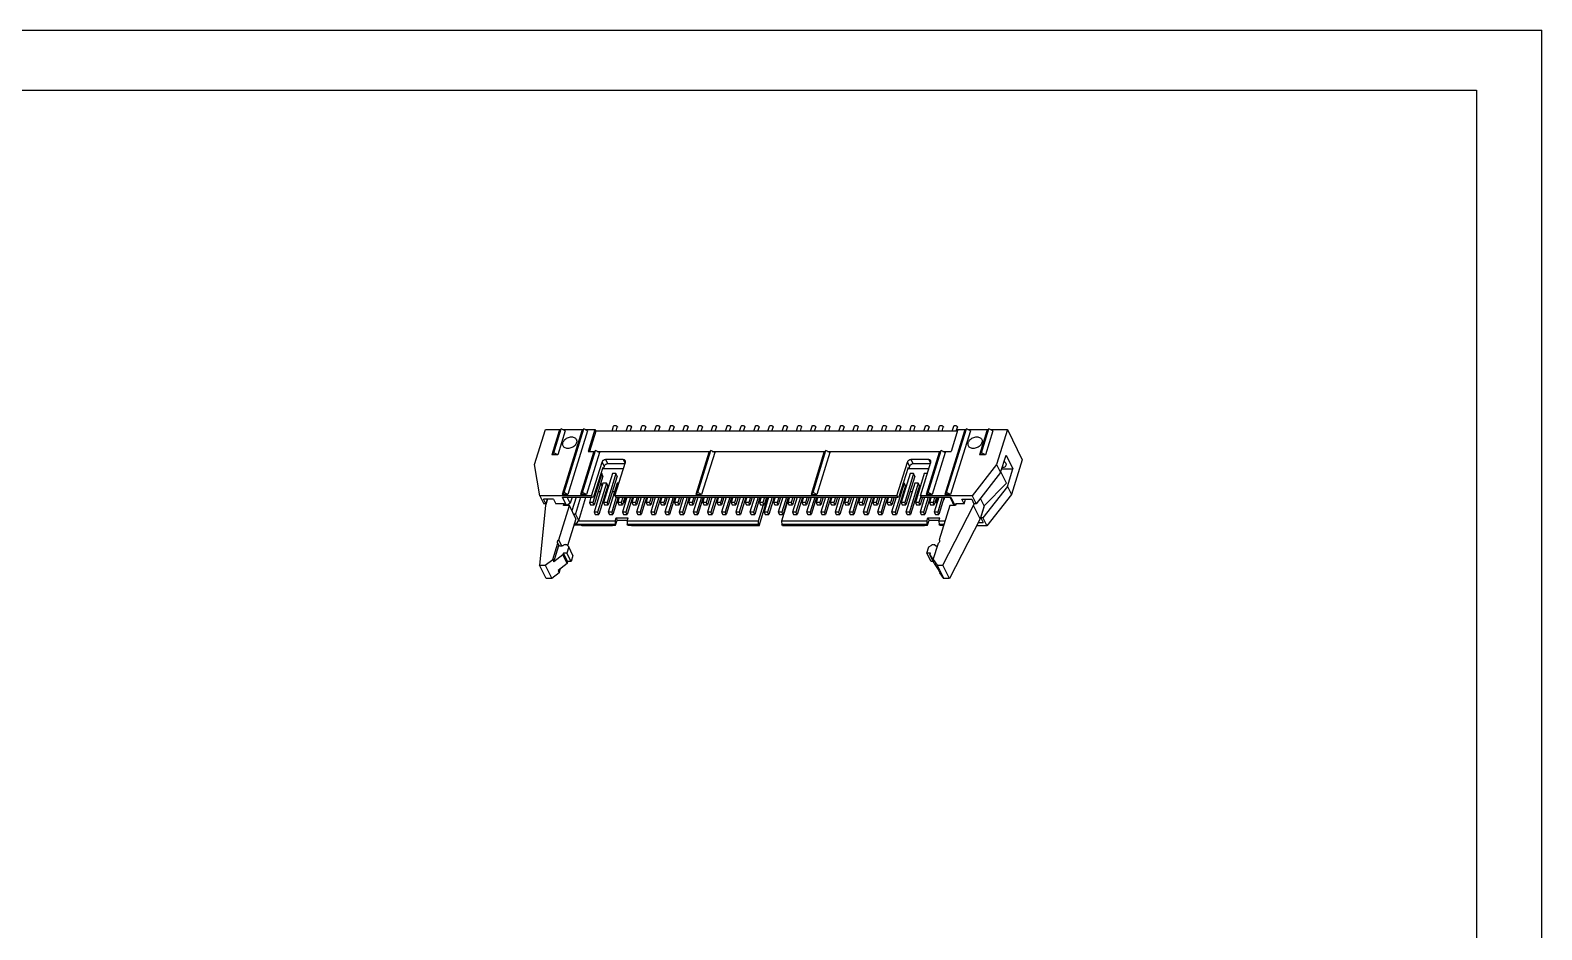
# Model space of a CAD drawing. Extents: x 0 to 420, y 0 to 297.
# Drawn here: x 170.5 to 420, y 148.5 to 297 of the extents above; entities that cross this region are included whole.
import ezdxf

# ---------------------------------------------------------------- set-up
doc = ezdxf.new("R2010")
doc.units = 0
doc.header["$LTSCALE"] = 23.1
doc.layers.get('0').update_dxf_attribs({"linetype": 'CONTINUOUS'})

msp = doc.modelspace()

# ---------------------------------------------------------------- linework, layer by layer
at = {"color": 7, "linetype": 'CONTINUOUS'}
for p, q in [((0, 297), (420, 297)), ((420, 0), (420, 297)), ((17.78, 287.08), (409.21, 287.08)), ((409.21, 287.08), (409.21, 9.23)), ((253.76, 225.32), (255.53, 231.07)), ((255.53, 231.07), (258.01, 231.07)), ((257.81, 230.87), (256.58, 226.89)), ((256.91, 227.22), (258.14, 231.2)), ((258.79, 230.87), (257.57, 226.89)), ((258.14, 231.2), (257.81, 230.87)), ((258.79, 230.87), (258.14, 231.2)), ((261.53, 230.87), (258.28, 220.34)), ((258.4, 231.07), (261.73, 231.07)), ((258.61, 220.67), (261.86, 231.2)), ((262.51, 230.87), (259.26, 220.34)), ((261.86, 231.2), (261.53, 230.87)), ((262.51, 230.87), (261.86, 231.2)), ((262.12, 231.07), (263.72, 231.07)), ((263.72, 231.07), (262.62, 227.48)), ((263.85, 230.8), (262.83, 227.48)), ((263.72, 231.07), (263.85, 230.8)), ((323.53, 230.8), (263.85, 230.8)), ((266.54, 230.8), (266.8, 231.64)), ((267.21, 230.8), (267.41, 231.46)), ((268.88, 230.8), (269.14, 231.64)), ((269.55, 230.8), (269.75, 231.46)), ((271.22, 230.8), (271.48, 231.64)), ((271.89, 230.8), (272.09, 231.46)), ((273.56, 230.8), (273.82, 231.64)), ((274.23, 230.8), (274.43, 231.46)), ((275.9, 230.8), (276.16, 231.64)), ((276.57, 230.8), (276.77, 231.46)), ((278.24, 230.8), (278.5, 231.64)), ((278.9, 230.8), (279.11, 231.46)), ((280.58, 230.8), (280.84, 231.64)), ((281.24, 230.8), (281.45, 231.46)), ((282.92, 230.8), (283.18, 231.64)), ((283.58, 230.8), (283.79, 231.46)), ((285.26, 230.8), (285.52, 231.64)), ((285.92, 230.8), (286.13, 231.46)), ((287.6, 230.8), (287.86, 231.64)), ((288.26, 230.8), (288.47, 231.46)), ((289.94, 230.8), (290.2, 231.64)), ((290.6, 230.8), (290.81, 231.46)), ((292.28, 230.8), (292.54, 231.64)), ((292.94, 230.8), (293.15, 231.46)), ((294.62, 230.8), (294.88, 231.64)), ((295.28, 230.8), (295.48, 231.46)), ((296.96, 230.8), (297.22, 231.64)), ((297.62, 230.8), (297.82, 231.46)), ((299.3, 230.8), (299.56, 231.64)), ((299.96, 230.8), (300.16, 231.46)), ((301.64, 230.8), (301.9, 231.64)), ((302.3, 230.8), (302.5, 231.46)), ((303.97, 230.8), (304.24, 231.64)), ((304.64, 230.8), (304.84, 231.46)), ((306.31, 230.8), (306.58, 231.64)), ((306.98, 230.8), (307.18, 231.46)), ((308.65, 230.8), (308.91, 231.64)), ((309.32, 230.8), (309.52, 231.46)), ((310.99, 230.8), (311.25, 231.64)), ((311.66, 230.8), (311.86, 231.46)), ((313.33, 230.8), (313.59, 231.64)), ((314, 230.8), (314.2, 231.46)), ((315.67, 230.8), (315.93, 231.64)), ((316.34, 230.8), (316.54, 231.46)), ((318.01, 230.8), (318.27, 231.64)), ((318.68, 230.8), (318.88, 231.46)), ((320.35, 230.8), (320.61, 231.64)), ((321.02, 230.8), (321.22, 231.46)), ((324.7, 230.87), (321.45, 220.34)), ((321.77, 220.67), (325.03, 231.2)), ((325.68, 230.87), (322.43, 220.34)), ((323.61, 231.07), (322.51, 227.48)), ((322.69, 230.8), (322.95, 231.64)), ((323.36, 230.8), (323.56, 231.46)), ((323.61, 231.07), (324.9, 231.07)), ((325.03, 231.2), (324.7, 230.87)), ((325.68, 230.87), (325.03, 231.2)), ((325.29, 231.07), (328.62, 231.07)), ((328.42, 230.87), (327.19, 226.89)), ((327.52, 227.22), (328.75, 231.2)), ((329.4, 230.87), (328.17, 226.89)), ((328.75, 231.2), (328.42, 230.87)), ((329.4, 230.87), (328.75, 231.2)), ((329.01, 231.07), (331.8, 231.07)), ((331.8, 231.07), (330.02, 225.32)), ((331.8, 231.07), (334.24, 226.09)), ((256.91, 227.22), (256.58, 226.89)), ((257.57, 226.89), (256.91, 227.22)), ((263.47, 227.29), (261.32, 220.34)), ((261.65, 220.67), (263.8, 227.62)), ((264.45, 227.29), (262.3, 220.34)), ((262.62, 227.48), (263.66, 227.48)), ((263.8, 227.62), (263.47, 227.29)), ((264.45, 227.29), (263.8, 227.62)), ((264.06, 227.48), (282.69, 227.48)), ((282.49, 227.29), (280.35, 220.34)), ((280.68, 220.67), (282.82, 227.62)), ((283.48, 227.29), (281.33, 220.34)), ((282.82, 227.62), (282.49, 227.29)), ((283.48, 227.29), (282.82, 227.62)), ((283.08, 227.48), (301.72, 227.48)), ((301.52, 227.29), (299.38, 220.34)), ((299.71, 220.67), (301.85, 227.62)), ((302.51, 227.29), (300.36, 220.34)), ((301.85, 227.62), (301.52, 227.29)), ((302.51, 227.29), (301.85, 227.62)), ((302.11, 227.48), (320.75, 227.48)), ((320.55, 227.29), (318.4, 220.34)), ((318.73, 220.67), (320.88, 227.62)), ((321.53, 227.29), (319.39, 220.34)), ((320.88, 227.62), (320.55, 227.29)), ((321.53, 227.29), (320.88, 227.62)), ((321.14, 227.48), (322.51, 227.48)), ((327.52, 227.22), (327.19, 226.89)), ((328.17, 226.89), (327.52, 227.22)), ((254.62, 220.14), (253.76, 225.32)), ((257.57, 226.89), (256.58, 226.89)), ((263.15, 220.14), (264.88, 225.71)), ((264.99, 224.83), (263.49, 219.95)), ((264.88, 225.71), (265.22, 225)), ((264.99, 224.83), (265.1, 224.61)), ((265.22, 225), (265.1, 224.61)), ((268.39, 224.61), (265.1, 224.61)), ((265.47, 226.11), (265.82, 225.4)), ((268.39, 226.11), (265.47, 226.11)), ((268.64, 225.4), (265.82, 225.4)), ((267.01, 220.14), (268.74, 225.71)), ((268.39, 226.11), (268.68, 225.53)), ((313.57, 220.14), (315.29, 225.71)), ((315.41, 224.83), (313.9, 219.95)), ((315.29, 225.71), (315.64, 225)), ((315.41, 224.83), (315.52, 224.61)), ((315.64, 225), (315.52, 224.61)), ((318.81, 224.61), (315.52, 224.61)), ((318.81, 226.11), (315.88, 226.11)), ((315.88, 226.11), (316.23, 225.4)), ((319.06, 225.4), (316.23, 225.4)), ((317.43, 220.14), (319.15, 225.71)), ((318.81, 226.11), (319.09, 225.53)), ((330.02, 225.32), (325.97, 220.14)), ((328.17, 226.89), (327.19, 226.89)), ((330.02, 225.32), (330.68, 223.97)), ((330.68, 223.97), (331.58, 226.86)), ((330.87, 224.57), (332.7, 224.57)), ((331.58, 226.86), (332.7, 224.57)), ((331.81, 221.68), (332.7, 224.57)), ((334.24, 226.09), (332.47, 220.34)), ((264.85, 223.81), (263.37, 219.03)), ((265.04, 222.23), (263.56, 217.45)), ((265.04, 223.41), (263.57, 218.64)), ((265.62, 222.23), (264.15, 217.45)), ((264.85, 223.81), (264.68, 223.81)), ((264.69, 222.26), (264.83, 221.96)), ((265.04, 223.41), (264.85, 223.81)), ((265.62, 222.23), (265.04, 222.23)), ((266.6, 223.81), (265.13, 219.03)), ((265.82, 221.83), (265.62, 222.23)), ((267.19, 223.81), (265.71, 219.03)), ((267.38, 222.23), (265.9, 217.45)), ((267.38, 223.41), (265.91, 218.64)), ((267.19, 223.81), (266.6, 223.81)), ((267.38, 223.41), (267.19, 223.81)), ((267.66, 222.23), (267.38, 222.23)), ((314.75, 222.23), (313.28, 217.45)), ((315.73, 223.81), (314.26, 219.03)), ((314.75, 222.23), (314.61, 222.23)), ((314.95, 221.83), (314.75, 222.23)), ((316.32, 223.81), (314.84, 219.03)), ((316.51, 222.23), (315.03, 217.45)), ((316.51, 223.41), (315.04, 218.64)), ((317.09, 222.23), (315.62, 217.45)), ((316.32, 223.81), (315.73, 223.81)), ((316.51, 223.41), (316.32, 223.81)), ((317.09, 222.23), (316.51, 222.23)), ((318.07, 223.81), (316.6, 219.03)), ((317.29, 221.83), (317.09, 222.23)), ((318.56, 223.81), (318.07, 223.81)), ((330.68, 223.97), (326.63, 218.8)), ((331.65, 222.2), (327.97, 218.46)), ((331.65, 222.2), (330.72, 224.1)), ((254.62, 220.14), (255.27, 218.8)), ((263.15, 220.14), (254.62, 220.14)), ((255.62, 218.8), (255.24, 219.58)), ((256.88, 219.58), (255.24, 219.58)), ((255.9, 219.58), (255.58, 218.54)), ((255.62, 218.8), (255.86, 219.58)), ((256.88, 219.58), (257.26, 218.8)), ((258.61, 220.67), (258.28, 220.34)), ((259.26, 220.34), (258.28, 220.34)), ((259.03, 218.54), (258.37, 219.89)), ((258.37, 219.89), (263.28, 219.89)), ((259.26, 220.34), (258.61, 220.67)), ((259.63, 218.92), (259.15, 219.89)), ((259.93, 219.89), (259.63, 218.92)), ((260.61, 219.89), (259.92, 217.66)), ((261.31, 219.89), (260.48, 217.19)), ((260.55, 219.89), (260.59, 219.82)), ((260.58, 219.89), (260.6, 219.85)), ((261.03, 216.06), (262.22, 219.89)), ((261.65, 220.67), (261.32, 220.34)), ((262.3, 220.34), (261.32, 220.34)), ((262.3, 220.34), (261.65, 220.67)), ((263.05, 219.89), (262.79, 219.03)), ((263.15, 220.14), (263.28, 219.89)), ((263.28, 219.89), (263.49, 219.95)), ((264.25, 220.83), (264.61, 220.83)), ((265.82, 221.83), (264.34, 217.06)), ((264.59, 221.96), (264.83, 221.96)), ((265.51, 220.83), (265.68, 220.83)), ((267.24, 219.89), (266.49, 217.45)), ((266.59, 220.83), (266.95, 220.83)), ((267.56, 219.89), (266.68, 217.06)), ((267.01, 220.14), (267.14, 219.89)), ((313.57, 220.14), (267.01, 220.14)), ((267.14, 219.89), (313.69, 219.89)), ((267.73, 219.89), (267.47, 219.03)), ((268.32, 219.89), (268.05, 219.03)), ((269, 219.89), (268.24, 217.45)), ((268.63, 219.89), (268.25, 218.64)), ((268.6, 219.11), (268.84, 219.89)), ((269.58, 219.89), (268.83, 217.45)), ((269.9, 219.89), (269.02, 217.06)), ((270.07, 219.89), (269.81, 219.03)), ((269.94, 219.89), (269.82, 219.5)), ((270.66, 219.89), (270.39, 219.03)), ((271.34, 219.89), (270.58, 217.45)), ((270.97, 219.89), (270.59, 218.64)), ((271.92, 219.89), (271.17, 217.45)), ((272.24, 219.89), (271.36, 217.06)), ((272.41, 219.89), (272.15, 219.03)), ((273, 219.89), (272.73, 219.03)), ((273.67, 219.89), (272.92, 217.45)), ((273.31, 219.89), (272.93, 218.64)), ((274.26, 219.89), (273.51, 217.45)), ((274.58, 219.89), (273.7, 217.06)), ((274.75, 219.89), (274.49, 219.03)), ((275.34, 219.89), (275.07, 219.03)), ((276.01, 219.89), (275.26, 217.45)), ((275.65, 219.89), (275.27, 218.64)), ((276.6, 219.89), (275.85, 217.45)), ((276.91, 219.89), (276.04, 217.06)), ((277.09, 219.89), (276.83, 219.03)), ((277.68, 219.89), (277.41, 219.03)), ((277.99, 219.89), (277.6, 218.64)), ((278.35, 219.89), (277.6, 217.45)), ((278.94, 219.89), (278.19, 217.45)), ((279.25, 219.89), (278.38, 217.06)), ((279.43, 219.89), (279.17, 219.03)), ((280.02, 219.89), (279.75, 219.03)), ((280.33, 219.89), (279.94, 218.64)), ((280.69, 219.89), (279.94, 217.45)), ((280.68, 220.67), (280.35, 220.34)), ((280.35, 220.34), (281.33, 220.34)), ((281.28, 219.89), (280.53, 217.45)), ((281.33, 220.34), (280.68, 220.67)), ((281.59, 219.89), (280.72, 217.06)), ((281.77, 219.89), (281.51, 219.03)), ((282.35, 219.89), (282.09, 219.03)), ((282.67, 219.89), (282.28, 218.64)), ((283.03, 219.89), (282.28, 217.45)), ((283.62, 219.89), (282.86, 217.45)), ((283.93, 219.89), (283.06, 217.06)), ((284.11, 219.89), (283.84, 219.03)), ((284.69, 219.89), (284.43, 219.03)), ((285.01, 219.89), (284.62, 218.64)), ((285.37, 219.89), (284.62, 217.45)), ((285.96, 219.89), (285.2, 217.45)), ((286.27, 219.89), (285.4, 217.06)), ((286.45, 219.89), (286.18, 219.03)), ((287.03, 219.89), (286.77, 219.03)), ((287.35, 219.89), (286.96, 218.64)), ((287.71, 219.89), (286.96, 217.45)), ((288.3, 219.89), (287.54, 217.45)), ((288.61, 219.89), (287.74, 217.06)), ((288.79, 219.89), (288.52, 219.03)), ((289.37, 219.89), (289.11, 219.03)), ((289.69, 219.89), (289.3, 218.64)), ((290.05, 219.89), (289.3, 217.45)), ((290.64, 219.89), (289.88, 217.45)), ((290.95, 219.89), (290.08, 217.06)), ((290.8, 215.17), (292.26, 219.89)), ((291.13, 219.89), (290.86, 219.03)), ((291.71, 219.89), (291.45, 219.03)), ((292.03, 219.89), (291.64, 218.64)), ((292.39, 219.89), (291.64, 217.45)), ((292.98, 219.89), (292.22, 217.45)), ((293.29, 219.89), (292.42, 217.06)), ((293.47, 219.89), (293.2, 219.03)), ((294.05, 219.89), (293.79, 219.03)), ((294.37, 219.89), (293.98, 218.64)), ((294.73, 219.89), (293.98, 217.45)), ((295.73, 219.89), (294.52, 215.96)), ((295.32, 219.89), (294.56, 217.45)), ((295.63, 219.89), (294.76, 217.06)), ((295.81, 219.89), (295.54, 219.03)), ((296.39, 219.89), (296.13, 219.03)), ((296.71, 219.89), (296.32, 218.64)), ((297.07, 219.89), (296.32, 217.45)), ((297.65, 219.89), (296.9, 217.45)), ((297.97, 219.89), (297.1, 217.06)), ((298.15, 219.89), (297.88, 219.03)), ((298.73, 219.89), (298.47, 219.03)), ((299.05, 219.89), (298.66, 218.64)), ((299.41, 219.89), (298.66, 217.45)), ((299.99, 219.89), (299.24, 217.45)), ((299.71, 220.67), (299.38, 220.34)), ((299.38, 220.34), (300.36, 220.34)), ((300.31, 219.89), (299.43, 217.06)), ((300.36, 220.34), (299.71, 220.67)), ((300.49, 219.89), (300.22, 219.03)), ((301.07, 219.89), (300.81, 219.03)), ((301.39, 219.89), (301, 218.64)), ((301.75, 219.89), (301, 217.45)), ((302.33, 219.89), (301.58, 217.45)), ((302.65, 219.89), (301.77, 217.06)), ((302.83, 219.89), (302.56, 219.03)), ((303.41, 219.89), (303.15, 219.03)), ((303.73, 219.89), (303.34, 218.64)), ((304.09, 219.89), (303.34, 217.45)), ((304.67, 219.89), (303.92, 217.45)), ((304.99, 219.89), (304.11, 217.06)), ((305.16, 219.89), (304.9, 219.03)), ((305.75, 219.89), (305.48, 219.03)), ((306.43, 219.89), (305.67, 217.45)), ((306.07, 219.89), (305.68, 218.64)), ((307.01, 219.89), (306.26, 217.45)), ((307.33, 219.89), (306.45, 217.06)), ((307.5, 219.89), (307.24, 219.03)), ((308.09, 219.89), (307.82, 219.03)), ((308.77, 219.89), (308.01, 217.45)), ((308.41, 219.89), (308.02, 218.64)), ((309.35, 219.89), (308.6, 217.45)), ((309.67, 219.89), (308.79, 217.06)), ((309.84, 219.89), (309.58, 219.03)), ((310.43, 219.89), (310.16, 219.03)), ((311.11, 219.89), (310.35, 217.45)), ((310.74, 219.89), (310.36, 218.64)), ((311.69, 219.89), (310.94, 217.45)), ((312.01, 219.89), (311.13, 217.06)), ((312.18, 219.89), (311.92, 219.03)), ((312.77, 219.89), (312.5, 219.03)), ((313.45, 219.89), (312.69, 217.45)), ((313.08, 219.89), (312.7, 218.64)), ((314.95, 221.83), (313.47, 217.06)), ((313.57, 220.14), (313.69, 219.89)), ((313.69, 219.89), (313.9, 219.95)), ((314.64, 220.83), (314.81, 220.83)), ((315.71, 220.83), (316.08, 220.83)), ((317.29, 221.83), (315.81, 217.06)), ((316.98, 220.83), (317.15, 220.83)), ((317.49, 220.02), (317.18, 219.03)), ((318.13, 219.89), (317.37, 217.45)), ((317.76, 219.89), (317.38, 218.64)), ((325.97, 220.14), (317.43, 220.14)), ((317.43, 220.14), (317.55, 219.89)), ((317.55, 219.89), (322.47, 219.89)), ((318.71, 219.89), (317.96, 217.45)), ((319.03, 219.89), (318.15, 217.06)), ((318.73, 220.67), (318.4, 220.34)), ((319.39, 220.34), (318.4, 220.34)), ((319.39, 220.34), (318.73, 220.67)), ((319.2, 219.89), (318.94, 219.03)), ((319.79, 219.89), (319.52, 219.03)), ((320.46, 219.89), (319.71, 217.45)), ((320.1, 219.89), (319.72, 218.64)), ((320.07, 219.11), (320.31, 219.89)), ((321.05, 219.89), (320.3, 217.45)), ((321.37, 219.89), (320.49, 217.06)), ((321.41, 219.89), (321.29, 219.5)), ((321.77, 220.67), (321.45, 220.34)), ((322.43, 220.34), (321.45, 220.34)), ((322.43, 220.34), (321.77, 220.67)), ((322.32, 219.89), (322.79, 218.92)), ((322.47, 219.89), (323.13, 218.54)), ((324.26, 219.58), (325.9, 219.58)), ((324.64, 218.8), (324.26, 219.58)), ((324.64, 218.8), (324.88, 219.58)), ((325.9, 219.58), (326.28, 218.8)), ((325.97, 220.14), (326.63, 218.8)), ((327.97, 218.46), (327.35, 219.72)), ((331.81, 221.68), (327.75, 216.51)), ((332.47, 220.34), (328.41, 215.17)), ((331.81, 221.68), (332.47, 220.34)), ((255.58, 218.54), (254.58, 208.69)), ((255.62, 218.8), (255.27, 218.8)), ((258.67, 218.8), (257.26, 218.8)), ((257.73, 212.87), (259.49, 218.54)), ((258.55, 218.54), (258.63, 218.8)), ((259.49, 218.54), (258.55, 218.54)), ((258.67, 218.8), (258.79, 218.54)), ((259.63, 218.92), (259.06, 218.54)), ((260.57, 216.33), (259.49, 218.54)), ((260.48, 217.19), (260.24, 217.02)), ((261.03, 216.06), (260.48, 217.19)), ((262.79, 219.03), (262.98, 218.64)), ((263.37, 219.03), (262.79, 219.03)), ((262.98, 218.64), (263.57, 218.64)), ((263.57, 218.64), (263.37, 219.03)), ((263.56, 217.45), (263.76, 217.06)), ((264.15, 217.45), (263.56, 217.45)), ((264.34, 217.06), (264.15, 217.45)), ((265.13, 219.03), (265.32, 218.64)), ((265.71, 219.03), (265.13, 219.03)), ((265.32, 218.64), (265.91, 218.64)), ((265.91, 218.64), (265.71, 219.03)), ((265.9, 217.45), (266.1, 217.06)), ((266.49, 217.45), (265.9, 217.45)), ((266.68, 217.06), (266.49, 217.45)), ((267.47, 219.03), (267.66, 218.64)), ((268.05, 219.03), (267.47, 219.03)), ((267.66, 218.64), (268.25, 218.64)), ((268.25, 218.64), (268.05, 219.03)), ((268.24, 217.45), (268.44, 217.06)), ((268.83, 217.45), (268.24, 217.45)), ((268.6, 219.11), (268.47, 219.37)), ((269.02, 217.06), (268.83, 217.45)), ((269.81, 219.03), (270, 218.64)), ((270.39, 219.03), (269.81, 219.03)), ((270, 218.64), (270.59, 218.64)), ((270.59, 218.64), (270.39, 219.03)), ((270.58, 217.45), (270.78, 217.06)), ((271.17, 217.45), (270.58, 217.45)), ((271.36, 217.06), (271.17, 217.45)), ((272.15, 219.03), (272.34, 218.64)), ((272.73, 219.03), (272.15, 219.03)), ((272.34, 218.64), (272.93, 218.64)), ((272.93, 218.64), (272.73, 219.03)), ((272.92, 217.45), (273.12, 217.06)), ((273.51, 217.45), (272.92, 217.45)), ((273.7, 217.06), (273.51, 217.45)), ((274.49, 219.03), (274.68, 218.64)), ((275.07, 219.03), (274.49, 219.03)), ((274.68, 218.64), (275.27, 218.64)), ((275.27, 218.64), (275.07, 219.03)), ((275.26, 217.45), (275.46, 217.06)), ((275.85, 217.45), (275.26, 217.45)), ((276.04, 217.06), (275.85, 217.45)), ((276.83, 219.03), (277.02, 218.64)), ((277.41, 219.03), (276.83, 219.03)), ((277.02, 218.64), (277.6, 218.64)), ((277.6, 218.64), (277.41, 219.03)), ((277.6, 217.45), (277.79, 217.06)), ((278.19, 217.45), (277.6, 217.45)), ((278.38, 217.06), (278.19, 217.45)), ((279.17, 219.03), (279.36, 218.64)), ((279.75, 219.03), (279.17, 219.03)), ((279.36, 218.64), (279.94, 218.64)), ((279.94, 218.64), (279.75, 219.03)), ((279.94, 217.45), (280.13, 217.06)), ((280.53, 217.45), (279.94, 217.45)), ((280.72, 217.06), (280.53, 217.45)), ((281.51, 219.03), (281.7, 218.64)), ((282.09, 219.03), (281.51, 219.03)), ((281.7, 218.64), (282.28, 218.64)), ((282.28, 218.64), (282.09, 219.03)), ((282.28, 217.45), (282.47, 217.06)), ((282.86, 217.45), (282.28, 217.45)), ((283.06, 217.06), (282.86, 217.45)), ((283.84, 219.03), (284.04, 218.64)), ((284.43, 219.03), (283.84, 219.03)), ((284.04, 218.64), (284.62, 218.64)), ((284.62, 218.64), (284.43, 219.03)), ((284.62, 217.45), (284.81, 217.06)), ((285.2, 217.45), (284.62, 217.45)), ((285.4, 217.06), (285.2, 217.45)), ((286.18, 219.03), (286.38, 218.64)), ((286.77, 219.03), (286.18, 219.03)), ((286.38, 218.64), (286.96, 218.64)), ((286.96, 218.64), (286.77, 219.03)), ((286.96, 217.45), (287.15, 217.06)), ((287.54, 217.45), (286.96, 217.45)), ((287.74, 217.06), (287.54, 217.45)), ((288.52, 219.03), (288.72, 218.64)), ((289.11, 219.03), (288.52, 219.03)), ((288.72, 218.64), (289.3, 218.64)), ((289.3, 218.64), (289.11, 219.03)), ((289.3, 217.45), (289.49, 217.06)), ((289.88, 217.45), (289.3, 217.45)), ((290.08, 217.06), (289.88, 217.45)), ((291.48, 218.64), (290.66, 215.96)), ((290.86, 219.03), (291.06, 218.64)), ((291.45, 219.03), (290.86, 219.03)), ((291.06, 218.64), (291.64, 218.64)), ((291.64, 218.64), (291.45, 219.03)), ((291.64, 217.45), (291.83, 217.06)), ((292.22, 217.45), (291.64, 217.45)), ((292.42, 217.06), (292.22, 217.45)), ((293.79, 219.03), (293.2, 219.03)), ((293.2, 219.03), (293.4, 218.64)), ((293.4, 218.64), (293.98, 218.64)), ((293.98, 218.64), (293.79, 219.03)), ((294.56, 217.45), (293.98, 217.45)), ((293.98, 217.45), (294.17, 217.06)), ((294.76, 217.06), (294.56, 217.45)), ((296.13, 219.03), (295.54, 219.03)), ((295.54, 219.03), (295.74, 218.64)), ((295.74, 218.64), (296.32, 218.64)), ((296.32, 218.64), (296.13, 219.03)), ((296.9, 217.45), (296.32, 217.45)), ((296.32, 217.45), (296.51, 217.06)), ((297.1, 217.06), (296.9, 217.45)), ((298.47, 219.03), (297.88, 219.03)), ((297.88, 219.03), (298.08, 218.64)), ((298.08, 218.64), (298.66, 218.64)), ((298.66, 218.64), (298.47, 219.03)), ((299.24, 217.45), (298.66, 217.45)), ((298.66, 217.45), (298.85, 217.06)), ((299.43, 217.06), (299.24, 217.45)), ((300.81, 219.03), (300.22, 219.03)), ((300.22, 219.03), (300.41, 218.64)), ((300.41, 218.64), (301, 218.64)), ((301, 218.64), (300.81, 219.03)), ((301.58, 217.45), (301, 217.45)), ((301, 217.45), (301.19, 217.06)), ((301.77, 217.06), (301.58, 217.45)), ((303.15, 219.03), (302.56, 219.03)), ((302.56, 219.03), (302.75, 218.64)), ((302.75, 218.64), (303.34, 218.64)), ((303.34, 218.64), (303.15, 219.03)), ((303.92, 217.45), (303.34, 217.45)), ((303.34, 217.45), (303.53, 217.06)), ((304.11, 217.06), (303.92, 217.45)), ((305.48, 219.03), (304.9, 219.03)), ((304.9, 219.03), (305.09, 218.64)), ((305.09, 218.64), (305.68, 218.64)), ((305.68, 218.64), (305.48, 219.03)), ((306.26, 217.45), (305.67, 217.45)), ((305.67, 217.45), (305.87, 217.06)), ((306.45, 217.06), (306.26, 217.45)), ((307.82, 219.03), (307.24, 219.03)), ((307.24, 219.03), (307.43, 218.64)), ((307.43, 218.64), (308.02, 218.64)), ((308.02, 218.64), (307.82, 219.03)), ((308.6, 217.45), (308.01, 217.45)), ((308.01, 217.45), (308.21, 217.06)), ((308.79, 217.06), (308.6, 217.45)), ((310.16, 219.03), (309.58, 219.03)), ((309.58, 219.03), (309.77, 218.64)), ((309.77, 218.64), (310.36, 218.64)), ((310.36, 218.64), (310.16, 219.03)), ((310.94, 217.45), (310.35, 217.45)), ((310.35, 217.45), (310.55, 217.06)), ((311.13, 217.06), (310.94, 217.45)), ((312.5, 219.03), (311.92, 219.03)), ((311.92, 219.03), (312.11, 218.64)), ((312.11, 218.64), (312.7, 218.64)), ((312.7, 218.64), (312.5, 219.03)), ((313.28, 217.45), (312.69, 217.45)), ((312.69, 217.45), (312.89, 217.06)), ((313.47, 217.06), (313.28, 217.45)), ((314.84, 219.03), (314.26, 219.03)), ((314.26, 219.03), (314.45, 218.64)), ((314.45, 218.64), (315.04, 218.64)), ((315.04, 218.64), (314.84, 219.03)), ((315.62, 217.45), (315.03, 217.45)), ((315.03, 217.45), (315.23, 217.06)), ((315.81, 217.06), (315.62, 217.45)), ((317.18, 219.03), (316.6, 219.03)), ((316.6, 219.03), (316.79, 218.64)), ((316.79, 218.64), (317.38, 218.64)), ((317.38, 218.64), (317.18, 219.03)), ((317.96, 217.45), (317.37, 217.45)), ((317.37, 217.45), (317.57, 217.06)), ((318.15, 217.06), (317.96, 217.45)), ((319.52, 219.03), (318.94, 219.03)), ((318.94, 219.03), (319.13, 218.64)), ((319.13, 218.64), (319.72, 218.64)), ((319.72, 218.64), (319.52, 219.03)), ((320.3, 217.45), (319.71, 217.45)), ((319.71, 217.45), (319.91, 217.06)), ((320.07, 219.11), (319.94, 219.37)), ((320.49, 217.06), (320.3, 217.45)), ((322.32, 218.54), (320.56, 212.87)), ((321.14, 208.69), (326.22, 218.54)), ((323.25, 218.54), (322.32, 218.54)), ((323.12, 218.54), (322.79, 218.92)), ((324.64, 218.8), (323.24, 218.8)), ((323.24, 218.8), (323.3, 218.68)), ((323.33, 218.8), (323.25, 218.54)), ((326.22, 218.54), (326.3, 218.79)), ((327.31, 216.33), (326.22, 218.54)), ((326.63, 218.8), (326.28, 218.8)), ((327.97, 218.46), (327.31, 216.33)), ((327.4, 216.51), (328.02, 218.52)), ((327.97, 218.36), (327.94, 218.36)), ((260.57, 216.33), (259.21, 211.9)), ((260.27, 215.36), (261.52, 215.36)), ((260.56, 215.42), (260.4, 215.75)), ((260.89, 215.96), (260.56, 215.42)), ((267.05, 215.42), (260.56, 215.42)), ((261.03, 216.06), (260.89, 215.96)), ((267.03, 215.96), (260.89, 215.96)), ((261.62, 215.17), (261.52, 215.36)), ((266.6, 215.17), (261.62, 215.17)), ((263.76, 217.06), (264.34, 217.06)), ((266.1, 217.06), (266.68, 217.06)), ((266.6, 215.17), (266.55, 215.27)), ((266.55, 215.27), (267.12, 215.27)), ((266.6, 215.17), (266.63, 215.27)), ((267.03, 215.96), (267.2, 216.51)), ((267.03, 215.96), (267.05, 215.42)), ((267.12, 215.27), (267.05, 215.42)), ((267.12, 215.27), (267.39, 216.13)), ((267.39, 216.13), (267.2, 216.51)), ((267.2, 216.51), (269.19, 216.51)), ((267.39, 216.13), (269.07, 216.13)), ((268.44, 217.06), (269.02, 217.06)), ((269.01, 215.96), (269.19, 216.51)), ((269.01, 215.96), (269.04, 215.42)), ((290.66, 215.96), (269.01, 215.96)), ((269.11, 215.27), (269.04, 215.42)), ((290.68, 215.42), (269.04, 215.42)), ((269.11, 215.27), (269.69, 215.27)), ((269.74, 215.17), (269.69, 215.27)), ((290.8, 215.17), (269.74, 215.17)), ((270.78, 217.06), (271.36, 217.06)), ((273.12, 217.06), (273.7, 217.06)), ((275.46, 217.06), (276.04, 217.06)), ((277.79, 217.06), (278.38, 217.06)), ((280.13, 217.06), (280.72, 217.06)), ((282.47, 217.06), (283.06, 217.06)), ((284.81, 217.06), (285.4, 217.06)), ((287.15, 217.06), (287.74, 217.06)), ((289.49, 217.06), (290.08, 217.06)), ((290.66, 215.96), (290.68, 215.42)), ((290.8, 215.17), (290.68, 215.42)), ((291.83, 217.06), (292.42, 217.06)), ((294.17, 217.06), (294.76, 217.06)), ((318.5, 215.96), (294.52, 215.96)), ((294.52, 215.96), (294.54, 215.42)), ((318.52, 215.42), (294.54, 215.42)), ((294.66, 215.17), (294.54, 215.42)), ((318.07, 215.17), (294.66, 215.17)), ((296.51, 217.06), (297.1, 217.06)), ((298.85, 217.06), (299.43, 217.06)), ((301.19, 217.06), (301.77, 217.06)), ((303.53, 217.06), (304.11, 217.06)), ((305.87, 217.06), (306.45, 217.06)), ((308.21, 217.06), (308.79, 217.06)), ((310.55, 217.06), (311.13, 217.06)), ((312.89, 217.06), (313.47, 217.06)), ((315.23, 217.06), (315.81, 217.06)), ((317.57, 217.06), (318.15, 217.06)), ((318.02, 215.27), (318.59, 215.27)), ((318.07, 215.17), (318.02, 215.27)), ((318.07, 215.17), (318.1, 215.27)), ((318.5, 215.96), (318.67, 216.51)), ((318.5, 215.96), (318.52, 215.42)), ((318.59, 215.27), (318.52, 215.42)), ((318.59, 215.27), (318.86, 216.13)), ((318.67, 216.51), (320.66, 216.51)), ((318.86, 216.13), (318.67, 216.51)), ((318.86, 216.13), (320.54, 216.13)), ((319.91, 217.06), (320.49, 217.06)), ((320.48, 215.96), (320.66, 216.51)), ((321.52, 215.96), (320.48, 215.96)), ((320.48, 215.96), (320.51, 215.42)), ((321.35, 215.42), (320.51, 215.42)), ((320.58, 215.27), (320.51, 215.42)), ((320.58, 215.27), (321.15, 215.27)), ((321.2, 215.17), (321.15, 215.27)), ((321.27, 215.17), (321.2, 215.17)), ((327.31, 216.33), (322.22, 206.48)), ((328.41, 215.17), (326.71, 215.17)), ((327, 215.73), (327.78, 215.73)), ((327.75, 216.51), (327.4, 216.51)), ((327.4, 216.51), (327.78, 215.73)), ((327.75, 216.51), (328.41, 215.17)), ((256.74, 209.64), (257.57, 212.34)), ((257.57, 212.34), (257.55, 212.38)), ((257.57, 212.34), (257.77, 211.94)), ((258.24, 211.83), (257.73, 212.87)), ((319.57, 209.64), (320.4, 212.34)), ((320.56, 212.87), (320.59, 212.83)), ((255.51, 208.69), (256.74, 209.64)), ((256.74, 209.64), (256.93, 209.25)), ((256.93, 209.25), (257.77, 211.94)), ((258.41, 210.39), (256.93, 209.25)), ((258.5, 210.69), (258.41, 210.39)), ((259.11, 208.97), (258.41, 210.39)), ((259.2, 209.27), (258.5, 210.69)), ((259.09, 210.69), (258.5, 210.69)), ((259.39, 211.69), (259.09, 210.69)), ((259.78, 209.27), (259.09, 210.69)), ((259.16, 211.96), (259.39, 211.69)), ((260.09, 210.27), (259.39, 211.69)), ((260.09, 210.27), (259.78, 209.27)), ((318.5, 210.69), (318.81, 211.69)), ((319.08, 210.69), (318.5, 210.69)), ((319.19, 209.27), (318.5, 210.69)), ((318.81, 211.69), (319.22, 211.96)), ((318.99, 210.39), (319.08, 210.69)), ((318.99, 210.39), (319.76, 209.25)), ((319.69, 208.97), (318.99, 210.39)), ((319.57, 209.64), (320.21, 208.69)), ((319.57, 209.64), (319.76, 209.25)), ((255.67, 206.48), (254.58, 208.69)), ((254.58, 208.69), (255.51, 208.69)), ((255.51, 208.69), (256.59, 206.48)), ((257.82, 207.43), (256.59, 206.48)), ((259.11, 208.97), (257.63, 207.83)), ((257.63, 207.83), (257.82, 207.43)), ((257.82, 207.43), (258.05, 208.15)), ((259.2, 209.27), (259.11, 208.97)), ((259.78, 209.27), (259.2, 209.27)), ((319.54, 209.27), (319.19, 209.27)), ((319.69, 208.97), (320.46, 207.83)), ((320.21, 208.69), (321.14, 208.69)), ((320.21, 208.69), (321.3, 206.48)), ((320.46, 207.83), (320.65, 207.43)), ((321.3, 206.48), (320.65, 207.43)), ((322.22, 206.48), (321.14, 208.69)), ((256.59, 206.48), (255.67, 206.48)), ((322.22, 206.48), (321.3, 206.48))]:
    msp.add_line(p, q, dxfattribs=at)
for points, knots in [([(258.43, 228.92), (258.46, 229.01), (258.55, 229.2), (258.76, 229.45), (259.03, 229.65), (259.34, 229.8), (259.67, 229.87), (259.99, 229.88), (260.28, 229.8), (260.51, 229.66), (260.61, 229.52), (260.64, 229.45)], [0, 0, 0, 0, 0.108082, 0.225461, 0.349224, 0.474967, 0.597863, 0.713699, 0.819956, 0.916888, 1, 1, 1, 1]), ([(266.8, 231.64), (266.81, 231.67), (266.85, 231.72), (266.96, 231.75), (267.08, 231.75), (267.21, 231.71), (267.33, 231.65), (267.38, 231.58), (267.4, 231.55)], [0, 0, 0, 0, 0.107993, 0.259519, 0.446146, 0.648624, 0.840504, 1, 1, 1, 1]), ([(267.4, 231.55), (267.41, 231.52), (267.42, 231.49), (267.41, 231.46), (267.41, 231.46)], [0, 0, 0, 0, 0.913928, 1, 1, 1, 1]), ([(269.14, 231.64), (269.15, 231.67), (269.19, 231.72), (269.3, 231.75), (269.42, 231.75), (269.55, 231.71), (269.67, 231.65), (269.72, 231.58), (269.74, 231.55)], [0, 0, 0, 0, 0.107993, 0.259519, 0.446146, 0.648624, 0.840504, 1, 1, 1, 1]), ([(269.74, 231.55), (269.75, 231.52), (269.76, 231.49), (269.75, 231.46), (269.75, 231.46)], [0, 0, 0, 0, 0.913928, 1, 1, 1, 1]), ([(271.48, 231.64), (271.49, 231.67), (271.53, 231.72), (271.63, 231.75), (271.76, 231.75), (271.89, 231.71), (272.01, 231.65), (272.06, 231.58), (272.08, 231.55)], [0, 0, 0, 0, 0.107993, 0.259519, 0.446146, 0.648624, 0.840504, 1, 1, 1, 1]), ([(272.08, 231.55), (272.09, 231.52), (272.1, 231.49), (272.09, 231.46), (272.09, 231.46)], [0, 0, 0, 0, 0.913928, 1, 1, 1, 1]), ([(273.82, 231.64), (273.83, 231.67), (273.87, 231.72), (273.97, 231.75), (274.1, 231.75), (274.23, 231.71), (274.35, 231.65), (274.4, 231.58), (274.42, 231.55)], [0, 0, 0, 0, 0.107993, 0.259519, 0.446146, 0.648624, 0.840504, 1, 1, 1, 1]), ([(274.42, 231.55), (274.43, 231.52), (274.44, 231.49), (274.43, 231.46), (274.43, 231.46)], [0, 0, 0, 0, 0.913928, 1, 1, 1, 1]), ([(276.16, 231.64), (276.17, 231.67), (276.21, 231.72), (276.31, 231.75), (276.44, 231.75), (276.57, 231.71), (276.68, 231.65), (276.74, 231.58), (276.76, 231.55)], [0, 0, 0, 0, 0.107993, 0.259519, 0.446146, 0.648624, 0.840504, 1, 1, 1, 1]), ([(276.76, 231.55), (276.77, 231.52), (276.78, 231.49), (276.77, 231.46), (276.77, 231.46)], [0, 0, 0, 0, 0.913928, 1, 1, 1, 1]), ([(278.5, 231.64), (278.51, 231.67), (278.55, 231.72), (278.65, 231.75), (278.78, 231.75), (278.91, 231.71), (279.02, 231.65), (279.08, 231.58), (279.1, 231.55)], [0, 0, 0, 0, 0.107993, 0.259519, 0.446146, 0.648624, 0.840504, 1, 1, 1, 1]), ([(279.1, 231.55), (279.11, 231.52), (279.12, 231.49), (279.11, 231.46), (279.11, 231.46)], [0, 0, 0, 0, 0.913928, 1, 1, 1, 1]), ([(280.84, 231.64), (280.85, 231.67), (280.89, 231.72), (280.99, 231.75), (281.12, 231.75), (281.25, 231.71), (281.36, 231.65), (281.42, 231.58), (281.44, 231.55)], [0, 0, 0, 0, 0.107993, 0.259519, 0.446146, 0.648624, 0.840504, 1, 1, 1, 1]), ([(281.44, 231.55), (281.45, 231.52), (281.46, 231.49), (281.45, 231.46), (281.45, 231.46)], [0, 0, 0, 0, 0.913928, 1, 1, 1, 1]), ([(283.18, 231.64), (283.19, 231.67), (283.23, 231.72), (283.33, 231.75), (283.46, 231.75), (283.59, 231.71), (283.7, 231.65), (283.76, 231.58), (283.78, 231.55)], [0, 0, 0, 0, 0.107993, 0.259519, 0.446146, 0.648624, 0.840504, 1, 1, 1, 1]), ([(283.78, 231.55), (283.79, 231.52), (283.8, 231.49), (283.79, 231.46), (283.79, 231.46)], [0, 0, 0, 0, 0.913928, 1, 1, 1, 1]), ([(285.52, 231.64), (285.53, 231.67), (285.57, 231.72), (285.67, 231.75), (285.8, 231.75), (285.93, 231.71), (286.04, 231.65), (286.1, 231.58), (286.12, 231.55)], [0, 0, 0, 0, 0.107993, 0.259519, 0.446146, 0.648624, 0.840504, 1, 1, 1, 1]), ([(286.12, 231.55), (286.13, 231.52), (286.14, 231.49), (286.13, 231.46), (286.13, 231.46)], [0, 0, 0, 0, 0.913928, 1, 1, 1, 1]), ([(287.86, 231.64), (287.87, 231.67), (287.91, 231.72), (288.01, 231.75), (288.14, 231.75), (288.27, 231.71), (288.38, 231.65), (288.44, 231.58), (288.46, 231.55)], [0, 0, 0, 0, 0.107993, 0.259519, 0.446146, 0.648624, 0.840504, 1, 1, 1, 1]), ([(288.46, 231.55), (288.47, 231.52), (288.48, 231.49), (288.47, 231.46), (288.47, 231.46)], [0, 0, 0, 0, 0.913928, 1, 1, 1, 1]), ([(290.2, 231.64), (290.21, 231.67), (290.25, 231.72), (290.35, 231.75), (290.48, 231.75), (290.61, 231.71), (290.72, 231.65), (290.78, 231.58), (290.79, 231.55)], [0, 0, 0, 0, 0.107993, 0.259519, 0.446146, 0.648624, 0.840504, 1, 1, 1, 1]), ([(290.79, 231.55), (290.81, 231.52), (290.81, 231.49), (290.81, 231.46), (290.81, 231.46)], [0, 0, 0, 0, 0.913928, 1, 1, 1, 1]), ([(292.54, 231.64), (292.55, 231.67), (292.59, 231.72), (292.69, 231.75), (292.82, 231.75), (292.95, 231.71), (293.06, 231.65), (293.12, 231.58), (293.13, 231.55)], [0, 0, 0, 0, 0.107993, 0.259519, 0.446146, 0.648624, 0.840504, 1, 1, 1, 1]), ([(293.13, 231.55), (293.15, 231.52), (293.15, 231.49), (293.15, 231.46), (293.15, 231.46)], [0, 0, 0, 0, 0.913928, 1, 1, 1, 1]), ([(294.88, 231.64), (294.89, 231.67), (294.93, 231.72), (295.03, 231.75), (295.16, 231.75), (295.29, 231.71), (295.4, 231.65), (295.46, 231.58), (295.47, 231.55)], [0, 0, 0, 0, 0.107993, 0.259519, 0.446146, 0.648624, 0.840504, 1, 1, 1, 1]), ([(295.47, 231.55), (295.49, 231.52), (295.49, 231.49), (295.49, 231.46), (295.48, 231.46)], [0, 0, 0, 0, 0.913928, 1, 1, 1, 1]), ([(297.22, 231.64), (297.23, 231.67), (297.27, 231.72), (297.37, 231.75), (297.5, 231.75), (297.63, 231.71), (297.74, 231.65), (297.8, 231.58), (297.81, 231.55)], [0, 0, 0, 0, 0.107993, 0.259519, 0.446146, 0.648624, 0.840504, 1, 1, 1, 1]), ([(297.81, 231.55), (297.83, 231.52), (297.83, 231.49), (297.82, 231.46), (297.82, 231.46)], [0, 0, 0, 0, 0.913928, 1, 1, 1, 1]), ([(299.56, 231.64), (299.56, 231.67), (299.61, 231.72), (299.71, 231.75), (299.84, 231.75), (299.97, 231.71), (300.08, 231.65), (300.14, 231.58), (300.15, 231.55)], [0, 0, 0, 0, 0.107993, 0.259519, 0.446146, 0.648624, 0.840504, 1, 1, 1, 1]), ([(300.15, 231.55), (300.17, 231.52), (300.17, 231.49), (300.16, 231.46), (300.16, 231.46)], [0, 0, 0, 0, 0.913928, 1, 1, 1, 1]), ([(301.9, 231.64), (301.9, 231.67), (301.95, 231.72), (302.05, 231.75), (302.17, 231.75), (302.31, 231.71), (302.42, 231.65), (302.48, 231.58), (302.49, 231.55)], [0, 0, 0, 0, 0.107993, 0.259519, 0.446146, 0.648624, 0.840504, 1, 1, 1, 1]), ([(302.49, 231.55), (302.5, 231.52), (302.51, 231.49), (302.5, 231.46), (302.5, 231.46)], [0, 0, 0, 0, 0.913928, 1, 1, 1, 1]), ([(304.24, 231.64), (304.24, 231.67), (304.28, 231.72), (304.39, 231.75), (304.51, 231.75), (304.65, 231.71), (304.76, 231.65), (304.82, 231.58), (304.83, 231.55)], [0, 0, 0, 0, 0.107993, 0.259519, 0.446146, 0.648624, 0.840504, 1, 1, 1, 1]), ([(304.83, 231.55), (304.84, 231.52), (304.85, 231.49), (304.84, 231.46), (304.84, 231.46)], [0, 0, 0, 0, 0.913928, 1, 1, 1, 1]), ([(306.58, 231.64), (306.58, 231.67), (306.62, 231.72), (306.73, 231.75), (306.85, 231.75), (306.99, 231.71), (307.1, 231.65), (307.15, 231.58), (307.17, 231.55)], [0, 0, 0, 0, 0.107993, 0.259519, 0.446146, 0.648624, 0.840504, 1, 1, 1, 1]), ([(307.17, 231.55), (307.18, 231.52), (307.19, 231.49), (307.18, 231.46), (307.18, 231.46)], [0, 0, 0, 0, 0.913928, 1, 1, 1, 1]), ([(308.91, 231.64), (308.92, 231.67), (308.96, 231.72), (309.07, 231.75), (309.19, 231.75), (309.32, 231.71), (309.44, 231.65), (309.49, 231.58), (309.51, 231.55)], [0, 0, 0, 0, 0.107993, 0.259519, 0.446146, 0.648624, 0.840504, 1, 1, 1, 1]), ([(309.51, 231.55), (309.52, 231.52), (309.53, 231.49), (309.52, 231.46), (309.52, 231.46)], [0, 0, 0, 0, 0.913928, 1, 1, 1, 1]), ([(311.25, 231.64), (311.26, 231.67), (311.3, 231.72), (311.41, 231.75), (311.53, 231.75), (311.66, 231.71), (311.78, 231.65), (311.83, 231.58), (311.85, 231.55)], [0, 0, 0, 0, 0.107993, 0.259519, 0.446146, 0.648624, 0.840504, 1, 1, 1, 1]), ([(311.85, 231.55), (311.86, 231.52), (311.87, 231.49), (311.86, 231.46), (311.86, 231.46)], [0, 0, 0, 0, 0.913928, 1, 1, 1, 1]), ([(313.59, 231.64), (313.6, 231.67), (313.64, 231.72), (313.75, 231.75), (313.87, 231.75), (314, 231.71), (314.12, 231.65), (314.17, 231.58), (314.19, 231.55)], [0, 0, 0, 0, 0.107993, 0.259519, 0.446146, 0.648624, 0.840504, 1, 1, 1, 1]), ([(314.19, 231.55), (314.2, 231.52), (314.21, 231.49), (314.2, 231.46), (314.2, 231.46)], [0, 0, 0, 0, 0.913928, 1, 1, 1, 1]), ([(315.93, 231.64), (315.94, 231.67), (315.98, 231.72), (316.08, 231.75), (316.21, 231.75), (316.34, 231.71), (316.46, 231.65), (316.51, 231.58), (316.53, 231.55)], [0, 0, 0, 0, 0.107993, 0.259519, 0.446146, 0.648624, 0.840504, 1, 1, 1, 1]), ([(316.53, 231.55), (316.54, 231.52), (316.55, 231.49), (316.54, 231.46), (316.54, 231.46)], [0, 0, 0, 0, 0.913928, 1, 1, 1, 1]), ([(318.27, 231.64), (318.28, 231.67), (318.32, 231.72), (318.42, 231.75), (318.55, 231.75), (318.68, 231.71), (318.8, 231.65), (318.85, 231.58), (318.87, 231.55)], [0, 0, 0, 0, 0.107993, 0.259519, 0.446146, 0.648624, 0.840504, 1, 1, 1, 1]), ([(318.87, 231.55), (318.88, 231.52), (318.89, 231.49), (318.88, 231.46), (318.88, 231.46)], [0, 0, 0, 0, 0.913928, 1, 1, 1, 1]), ([(320.61, 231.64), (320.62, 231.67), (320.66, 231.72), (320.76, 231.75), (320.89, 231.75), (321.02, 231.71), (321.13, 231.65), (321.19, 231.58), (321.21, 231.55)], [0, 0, 0, 0, 0.107993, 0.259519, 0.446146, 0.648624, 0.840504, 1, 1, 1, 1]), ([(321.21, 231.55), (321.22, 231.52), (321.23, 231.49), (321.22, 231.46), (321.22, 231.46)], [0, 0, 0, 0, 0.913928, 1, 1, 1, 1]), ([(322.95, 231.64), (322.96, 231.67), (323, 231.72), (323.1, 231.75), (323.23, 231.75), (323.36, 231.71), (323.47, 231.65), (323.53, 231.58), (323.55, 231.55)], [0, 0, 0, 0, 0.107993, 0.259519, 0.446146, 0.648624, 0.840504, 1, 1, 1, 1]), ([(323.55, 231.55), (323.56, 231.52), (323.57, 231.49), (323.56, 231.46), (323.56, 231.46)], [0, 0, 0, 0, 0.913928, 1, 1, 1, 1]), ([(325.34, 228.92), (325.37, 229.01), (325.46, 229.2), (325.67, 229.45), (325.94, 229.65), (326.25, 229.8), (326.58, 229.87), (326.9, 229.88), (327.19, 229.8), (327.42, 229.66), (327.52, 229.52), (327.55, 229.45)], [0, 0, 0, 0, 0.108082, 0.225461, 0.349224, 0.474967, 0.597863, 0.713699, 0.819956, 0.916888, 1, 1, 1, 1]), ([(258.45, 228.38), (258.45, 228.39), (258.41, 228.47), (258.37, 228.65), (258.4, 228.83), (258.43, 228.92)], [0, 0, 0, 0, 0.041249, 0.504128, 1, 1, 1, 1]), ([(260.67, 228.92), (260.64, 228.82), (260.55, 228.63), (260.34, 228.39), (260.07, 228.18), (259.75, 228.04), (259.43, 227.96), (259.1, 227.96), (258.82, 228.03), (258.59, 228.18), (258.49, 228.31), (258.45, 228.38)], [0, 0, 0, 0, 0.108082, 0.225461, 0.349224, 0.474967, 0.597863, 0.713699, 0.819956, 0.916888, 1, 1, 1, 1]), ([(260.64, 229.45), (260.65, 229.45), (260.69, 229.36), (260.73, 229.18), (260.7, 229), (260.67, 228.92)], [0, 0, 0, 0, 0.041249, 0.504128, 1, 1, 1, 1]), ([(325.36, 228.38), (325.36, 228.39), (325.32, 228.47), (325.28, 228.65), (325.31, 228.83), (325.34, 228.92)], [0, 0, 0, 0, 0.041249, 0.504128, 1, 1, 1, 1]), ([(327.58, 228.92), (327.55, 228.82), (327.46, 228.63), (327.25, 228.39), (326.98, 228.18), (326.66, 228.04), (326.33, 227.96), (326.01, 227.96), (325.73, 228.03), (325.5, 228.18), (325.4, 228.31), (325.36, 228.38)], [0, 0, 0, 0, 0.108082, 0.225461, 0.349224, 0.474967, 0.597863, 0.713699, 0.819956, 0.916888, 1, 1, 1, 1]), ([(327.55, 229.45), (327.56, 229.45), (327.6, 229.36), (327.64, 229.18), (327.61, 229), (327.58, 228.92)], [0, 0, 0, 0, 0.041249, 0.504128, 1, 1, 1, 1]), ([(265.47, 226.11), (265.42, 226.11), (265.31, 226.1), (265.17, 226.04), (265.04, 225.95), (264.93, 225.84), (264.89, 225.76), (264.88, 225.71)], [0, 0, 0, 0, 0.201177, 0.410929, 0.619708, 0.818217, 1, 1, 1, 1]), ([(265.82, 225.4), (265.75, 225.4), (265.62, 225.38), (265.45, 225.29), (265.3, 225.17), (265.24, 225.06), (265.22, 225)], [0, 0, 0, 0, 0.253189, 0.516158, 0.770109, 1, 1, 1, 1]), ([(268.72, 225.94), (268.72, 225.94), (268.7, 225.98), (268.64, 226.04), (268.53, 226.1), (268.44, 226.11), (268.39, 226.11)], [0, 0, 0, 0, 0.02837, 0.324117, 0.644781, 1, 1, 1, 1]), ([(268.74, 225.71), (268.75, 225.75), (268.76, 225.83), (268.74, 225.91), (268.72, 225.94)], [0, 0, 0, 0, 0.54286, 1, 1, 1, 1]), ([(315.88, 226.11), (315.83, 226.11), (315.73, 226.1), (315.58, 226.04), (315.45, 225.95), (315.35, 225.84), (315.31, 225.76), (315.29, 225.71)], [0, 0, 0, 0, 0.201177, 0.410929, 0.619708, 0.818217, 1, 1, 1, 1]), ([(316.23, 225.4), (316.17, 225.4), (316.04, 225.38), (315.86, 225.29), (315.72, 225.17), (315.66, 225.06), (315.64, 225)], [0, 0, 0, 0, 0.253189, 0.516158, 0.770109, 1, 1, 1, 1]), ([(319.14, 225.94), (319.14, 225.94), (319.12, 225.98), (319.06, 226.04), (318.94, 226.1), (318.85, 226.11), (318.81, 226.11)], [0, 0, 0, 0, 0.02837, 0.324117, 0.644781, 1, 1, 1, 1]), ([(319.15, 225.71), (319.16, 225.75), (319.18, 225.83), (319.16, 225.91), (319.14, 225.94)], [0, 0, 0, 0, 0.54286, 1, 1, 1, 1]), ([(331.56, 225.17), (331.55, 225.16), (331.52, 225.07), (331.41, 224.93), (331.19, 224.82), (331.02, 224.78), (330.93, 224.77)], [0, 0, 0, 0, 0.070083, 0.346698, 0.667951, 1, 1, 1, 1]), ([(331.27, 225.86), (331.3, 225.83), (331.4, 225.74), (331.48, 225.63), (331.52, 225.55)], [0, 0, 0, 0, 0.316168, 1, 1, 1, 1]), ([(331.52, 225.55), (331.55, 225.48), (331.59, 225.35), (331.57, 225.22), (331.56, 225.17)], [0, 0, 0, 0, 0.601413, 1, 1, 1, 1]), ([(268.7, 218.94), (268.65, 218.96), (268.54, 219.01), (268.46, 219.1), (268.43, 219.16), (268.43, 219.16)], [0, 0, 0, 0, 0.466129, 0.953269, 1, 1, 1, 1]), ([(269.82, 219.5), (269.8, 219.43), (269.76, 219.37), (269.72, 219.31), (269.72, 219.3)], [0, 0, 0, 0, 0.928188, 1, 1, 1, 1]), ([(320.17, 218.94), (320.12, 218.96), (320.01, 219.01), (319.93, 219.1), (319.9, 219.16), (319.9, 219.16)], [0, 0, 0, 0, 0.466129, 0.953269, 1, 1, 1, 1]), ([(321.29, 219.5), (321.27, 219.43), (321.23, 219.37), (321.19, 219.31), (321.19, 219.3)], [0, 0, 0, 0, 0.928188, 1, 1, 1, 1]), ([(257.55, 212.38), (257.54, 212.41), (257.51, 212.48), (257.53, 212.61), (257.61, 212.75), (257.69, 212.83), (257.73, 212.87)], [0, 0, 0, 0, 0.151642, 0.403869, 0.687408, 1, 1, 1, 1]), ([(259.16, 211.96), (259.13, 211.99), (259.05, 212.05), (258.92, 212.08), (258.76, 212.08), (258.61, 212.03), (258.51, 211.98), (258.47, 211.94)], [0, 0, 0, 0, 0.168212, 0.354714, 0.560406, 0.778933, 1, 1, 1, 1]), ([(319.89, 211.94), (319.87, 211.98), (319.8, 212.04), (319.67, 212.08), (319.52, 212.08), (319.36, 212.04), (319.26, 211.99), (319.22, 211.96)], [0, 0, 0, 0, 0.167528, 0.352328, 0.556967, 0.776147, 1, 1, 1, 1]), ([(320.61, 212.74), (320.62, 212.7), (320.61, 212.59), (320.53, 212.45), (320.45, 212.37), (320.4, 212.34)], [0, 0, 0, 0, 0.297701, 0.632197, 1, 1, 1, 1]), ([(258.47, 211.94), (258.42, 211.91), (258.32, 211.85), (258.16, 211.81), (258, 211.81), (257.86, 211.85), (257.79, 211.91), (257.77, 211.94)], [0, 0, 0, 0, 0.222772, 0.442341, 0.647799, 0.832933, 1, 1, 1, 1]), ([(320.24, 211.81), (320.2, 211.81), (320.11, 211.81), (319.99, 211.85), (319.92, 211.91), (319.89, 211.94)], [0, 0, 0, 0, 0.296938, 0.66646, 1, 1, 1, 1])]:
    msp.add_open_spline(points, degree=3, knots=knots, dxfattribs=at)
for points in [[(268.43, 219.16), (268.43, 219.17), (268.42, 219.19), (268.42, 219.2)], [(268.58, 219), (268.58, 219.04), (268.59, 219.08), (268.6, 219.11)], [(319.9, 219.16), (319.89, 219.17), (319.89, 219.19), (319.88, 219.2)], [(320.05, 219), (320.05, 219.04), (320.06, 219.08), (320.07, 219.11)], [(320.59, 212.83), (320.59, 212.82), (320.59, 212.81), (320.6, 212.8)], [(320.6, 212.8), (320.6, 212.78), (320.61, 212.76), (320.61, 212.74)]]:
    msp.add_open_spline(points, degree=3, dxfattribs=at)

doc.saveas('drawing.dxf')
